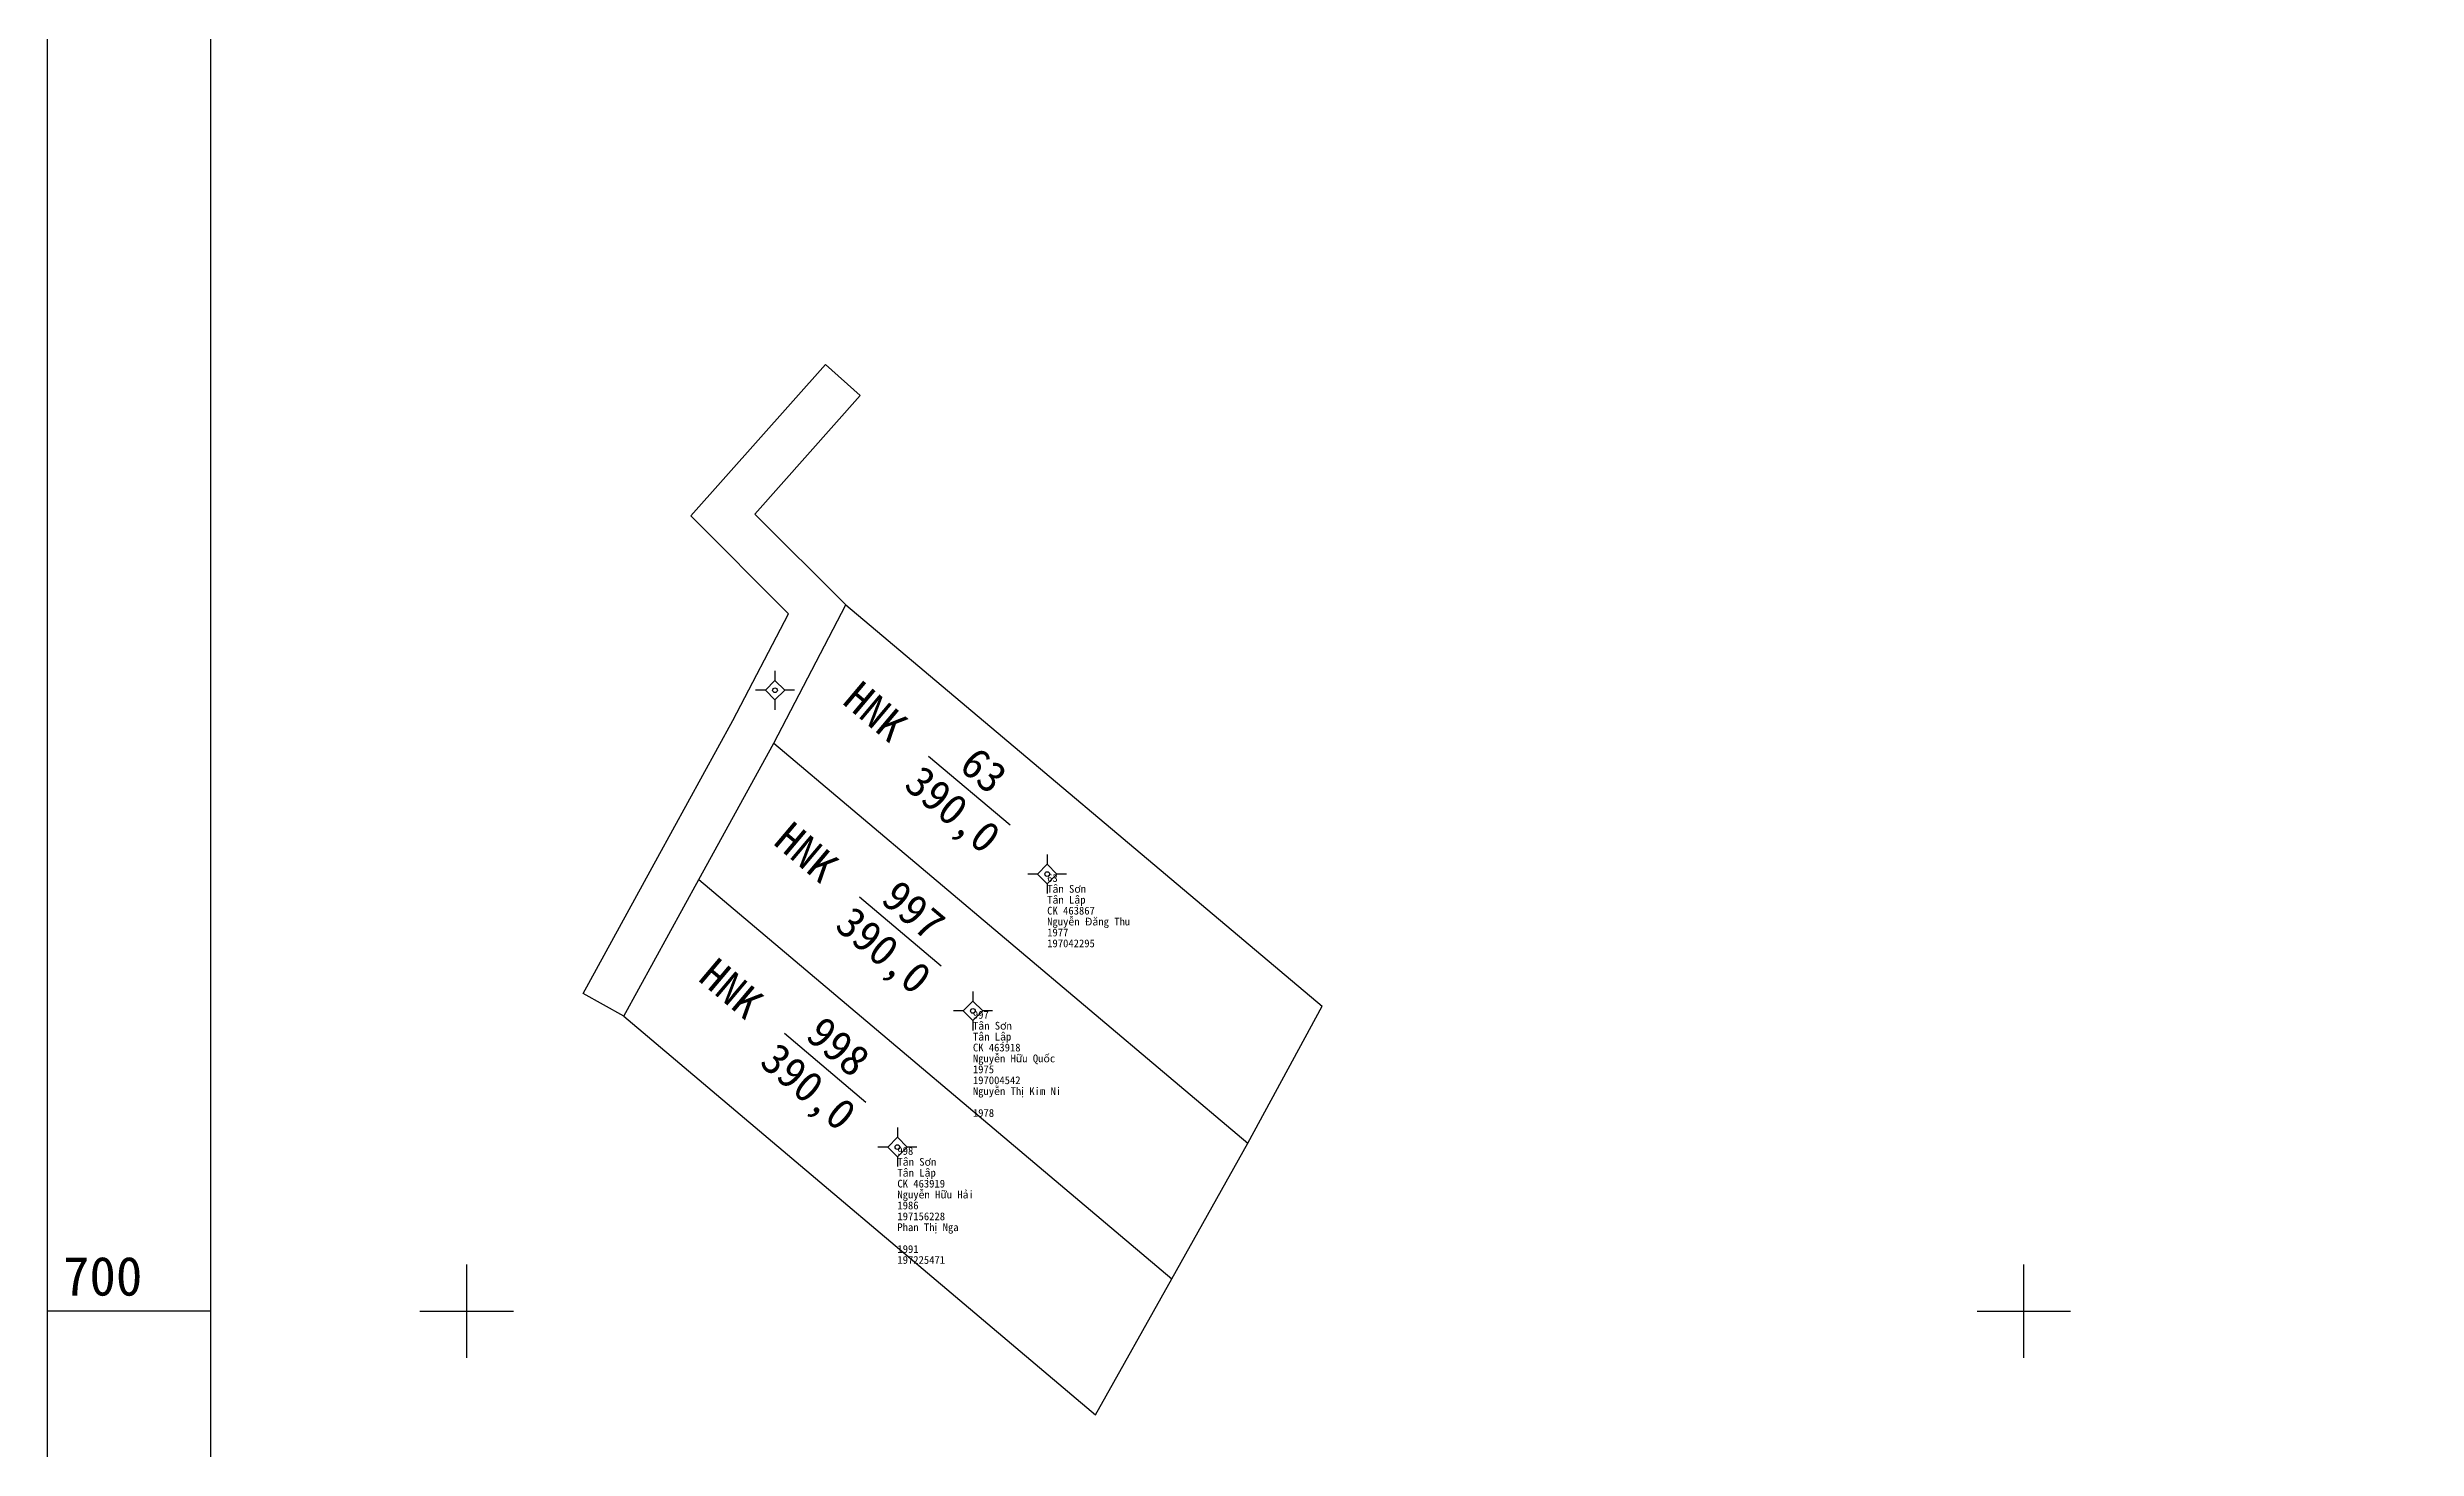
# Model space of a CAD drawing. Extents: x 547873 to 548420, y 1837499 to 1838051.
# Drawn here: x 547873.1 to 548025.2, y 1837691.2 to 1837781.2 of the extents above; entities that cross this region are included whole.
import ezdxf

# ---------------------------------------------------------------- set-up
doc = ezdxf.new("R2010")
doc.units = 0
for name, color, linetype in [('Level 10', 7, 'Continuous'), ('Level 11', 7, 'Continuous'), ('Level 13', 7, 'Continuous'), ('Level 15', 7, 'Continuous'), ('Level 2', 7, 'Continuous'), ('Level 23', 7, 'Continuous'), ('Level 4', 7, 'Continuous'), ('Level 63', 7, 'Continuous')]:
    doc.layers.add(name, color=color, linetype=linetype)

msp = doc.modelspace()

# ---------------------------------------------------------------- linework, layer by layer
at = {"layer": 'Level 10'}
for p, q in [((547924.35, 1837745.35), (547954.95, 1837719.58)), ((547919.73, 1837736.48), (547950.17, 1837710.79)), ((547914.91, 1837727.72), (547945.28, 1837702.07)), ((547950.17, 1837710.79), (547954.95, 1837719.58)), ((547945.28, 1837702.07), (547950.17, 1837710.79))]:
    msp.add_line(p, q, dxfattribs=at)
msp.add_lwpolyline([(547910.1, 1837718.95), (547940.39, 1837693.35), (547945.28, 1837702.07)], dxfattribs=at)
at = {"layer": 'Level 11'}
for p, q in [((547919.18, 1837739.87), (547918.55, 1837739.87)), ((547919.8, 1837740.5), (547919.18, 1837739.87)), ((547919.18, 1837739.87), (547919.8, 1837739.25)), ((547919.8, 1837741.12), (547919.8, 1837740.5)), ((547920.43, 1837739.87), (547919.8, 1837740.5)), ((547919.8, 1837739.25), (547920.43, 1837739.87)), ((547921.05, 1837739.87), (547920.43, 1837739.87)), ((547919.8, 1837739.25), (547919.8, 1837738.62)), ((547937.28, 1837729.32), (547937.28, 1837728.7)), ((547936.66, 1837728.07), (547936.03, 1837728.07)), ((547937.28, 1837728.7), (547936.66, 1837728.07)), ((547936.66, 1837728.07), (547937.28, 1837727.45)), ((547937.91, 1837728.07), (547937.28, 1837728.7)), ((547937.28, 1837727.45), (547937.91, 1837728.07)), ((547938.53, 1837728.07), (547937.91, 1837728.07)), ((547937.28, 1837727.45), (547937.28, 1837726.82)), ((547932.51, 1837719.91), (547931.89, 1837719.28)), ((547932.51, 1837720.53), (547932.51, 1837719.91)), ((547933.14, 1837719.28), (547932.51, 1837719.91)), ((547931.89, 1837719.28), (547931.26, 1837719.28)), ((547931.89, 1837719.28), (547932.51, 1837718.66)), ((547932.51, 1837718.66), (547933.14, 1837719.28)), ((547932.51, 1837718.66), (547932.51, 1837718.03)), ((547933.76, 1837719.28), (547933.14, 1837719.28)), ((547927.66, 1837711.17), (547927.04, 1837710.54)), ((547927.66, 1837711.79), (547927.66, 1837711.17)), ((547928.29, 1837710.54), (547927.66, 1837711.17)), ((547927.04, 1837710.54), (547926.41, 1837710.54)), ((547927.04, 1837710.54), (547927.66, 1837709.92)), ((547927.66, 1837709.92), (547928.29, 1837710.54)), ((547927.66, 1837709.92), (547927.66, 1837709.29)), ((547928.91, 1837710.54), (547928.29, 1837710.54))]:
    msp.add_line(p, q, dxfattribs=at)
for centre in [(547919.8, 1837739.87), (547937.28, 1837728.07), (547932.51, 1837719.28), (547927.66, 1837710.54)]:
    msp.add_circle(centre, 0.15, dxfattribs=at)
at = {"layer": 'Level 13'}
for p, q in [((547929.66, 1837735.65), (547934.91, 1837731.23)), ((547925.23, 1837726.6), (547930.47, 1837722.18)), ((547920.4, 1837717.85), (547925.64, 1837713.43))]:
    msp.add_line(p, q, dxfattribs=at)
at = {"layer": 'Level 23'}
for p, q in [((547919.73, 1837736.48), (547924.35, 1837745.35)), ((547914.91, 1837727.72), (547919.73, 1837736.48)), ((547910.1, 1837718.95), (547914.91, 1837727.72))]:
    msp.add_line(p, q, dxfattribs=at)
for points in [[(547910.1, 1837718.95), (547907.47, 1837720.39), (547912.28, 1837729.16), (547917.1, 1837737.93), (547920.67, 1837744.79), (547914.39, 1837751.07), (547923.04, 1837760.79), (547925.26, 1837758.81)], [(547924.35, 1837745.35), (547918.51, 1837751.19), (547925.26, 1837758.81)]]:
    msp.add_lwpolyline(points, dxfattribs=at)
at = {"layer": 'Level 63'}
for p, q in [((547900, 1837697), (547900, 1837703)), ((548000, 1837697), (548000, 1837703)), ((547883.57, 1837700), (547873.07, 1837700)), ((547897, 1837700), (547903, 1837700)), ((547997, 1837700), (548003, 1837700))]:
    msp.add_line(p, q, dxfattribs=at)
for points in [[(547873.07, 1838025.96), (548419.85, 1838025.96), (548419.85, 1837499.44), (547873.07, 1837499.44), (547873.07, 1838025.96)], [(547883.57, 1838015.46), (548409.35, 1838015.46), (548409.35, 1837509.94), (547883.57, 1837509.94), (547883.57, 1838015.46)]]:
    msp.add_lwpolyline(points, dxfattribs=at)

# ---------------------------------------------------------------- texts
at = {"layer": 'Level 13'}
for s, rotation, p in [('63', 319.8997, (547931.53, 1837734.86)), ('997', 319.8371, (547926.51, 1837726.31)), ('998', 319.8161, (547921.67, 1837717.56))]:
    msp.add_text(s, height=2, rotation=rotation, dxfattribs=at).set_placement(p)
at = {"layer": 'Level 15'}
for s, p in [('63', (547937.28, 1837727.57)), ('Tân Sơn', (547937.28, 1837726.87)), ('Tân Lập', (547937.28, 1837726.17)), ('CK 463867', (547937.28, 1837725.47)), ('Nguyễn Đăng Thu', (547937.28, 1837724.77)), ('1977', (547937.28, 1837724.07)), ('197042295', (547937.28, 1837723.37)), ('Tân Sơn', (547932.51, 1837718.08)), ('997', (547932.51, 1837718.78)), ('Tân Lập', (547932.51, 1837717.38)), ('CK 463918', (547932.51, 1837716.68)), ('Nguyễn Hữu Quốc', (547932.51, 1837715.98)), ('1975', (547932.51, 1837715.28)), ('197004542', (547932.51, 1837714.58)), ('Nguyễn Thị Kim Ni', (547932.51, 1837713.88)), ('1978', (547932.51, 1837712.48)), ('Tân Sơn', (547927.66, 1837709.34)), ('998', (547927.66, 1837710.04)), ('Tân Lập', (547927.66, 1837708.64)), ('CK 463919', (547927.66, 1837707.94)), ('Nguyễn Hữu Hải', (547927.66, 1837707.24)), ('1986', (547927.66, 1837706.54)), ('197156228', (547927.66, 1837705.84)), ('Phan Thị Nga', (547927.66, 1837705.14)), ('1991', (547927.66, 1837703.74)), ('197225471', (547927.66, 1837703.04))]:
    msp.add_text(s, height=0.5, dxfattribs=at).set_placement(p)
at = {"layer": 'Level 2'}
for rotation, p in [(319.8997, (547924.05, 1837739.06)), (319.8371, (547919.62, 1837730.03)), (319.8161, (547914.79, 1837721.28))]:
    msp.add_text('HNK', height=2, rotation=rotation, dxfattribs=at).set_placement(p)
at = {"layer": 'Level 4'}
for rotation, p in [(319.8997, (547927.99, 1837733.66)), (319.8371, (547923.55, 1837724.62)), (319.8161, (547918.72, 1837715.86))]:
    msp.add_text('390,0', height=2, rotation=rotation, dxfattribs=at).set_placement(p)
at = {"layer": 'Level 63'}
msp.add_text('700', height=2.5, dxfattribs=at).set_placement((547874.07, 1837701))

doc.saveas('drawing.dxf')
